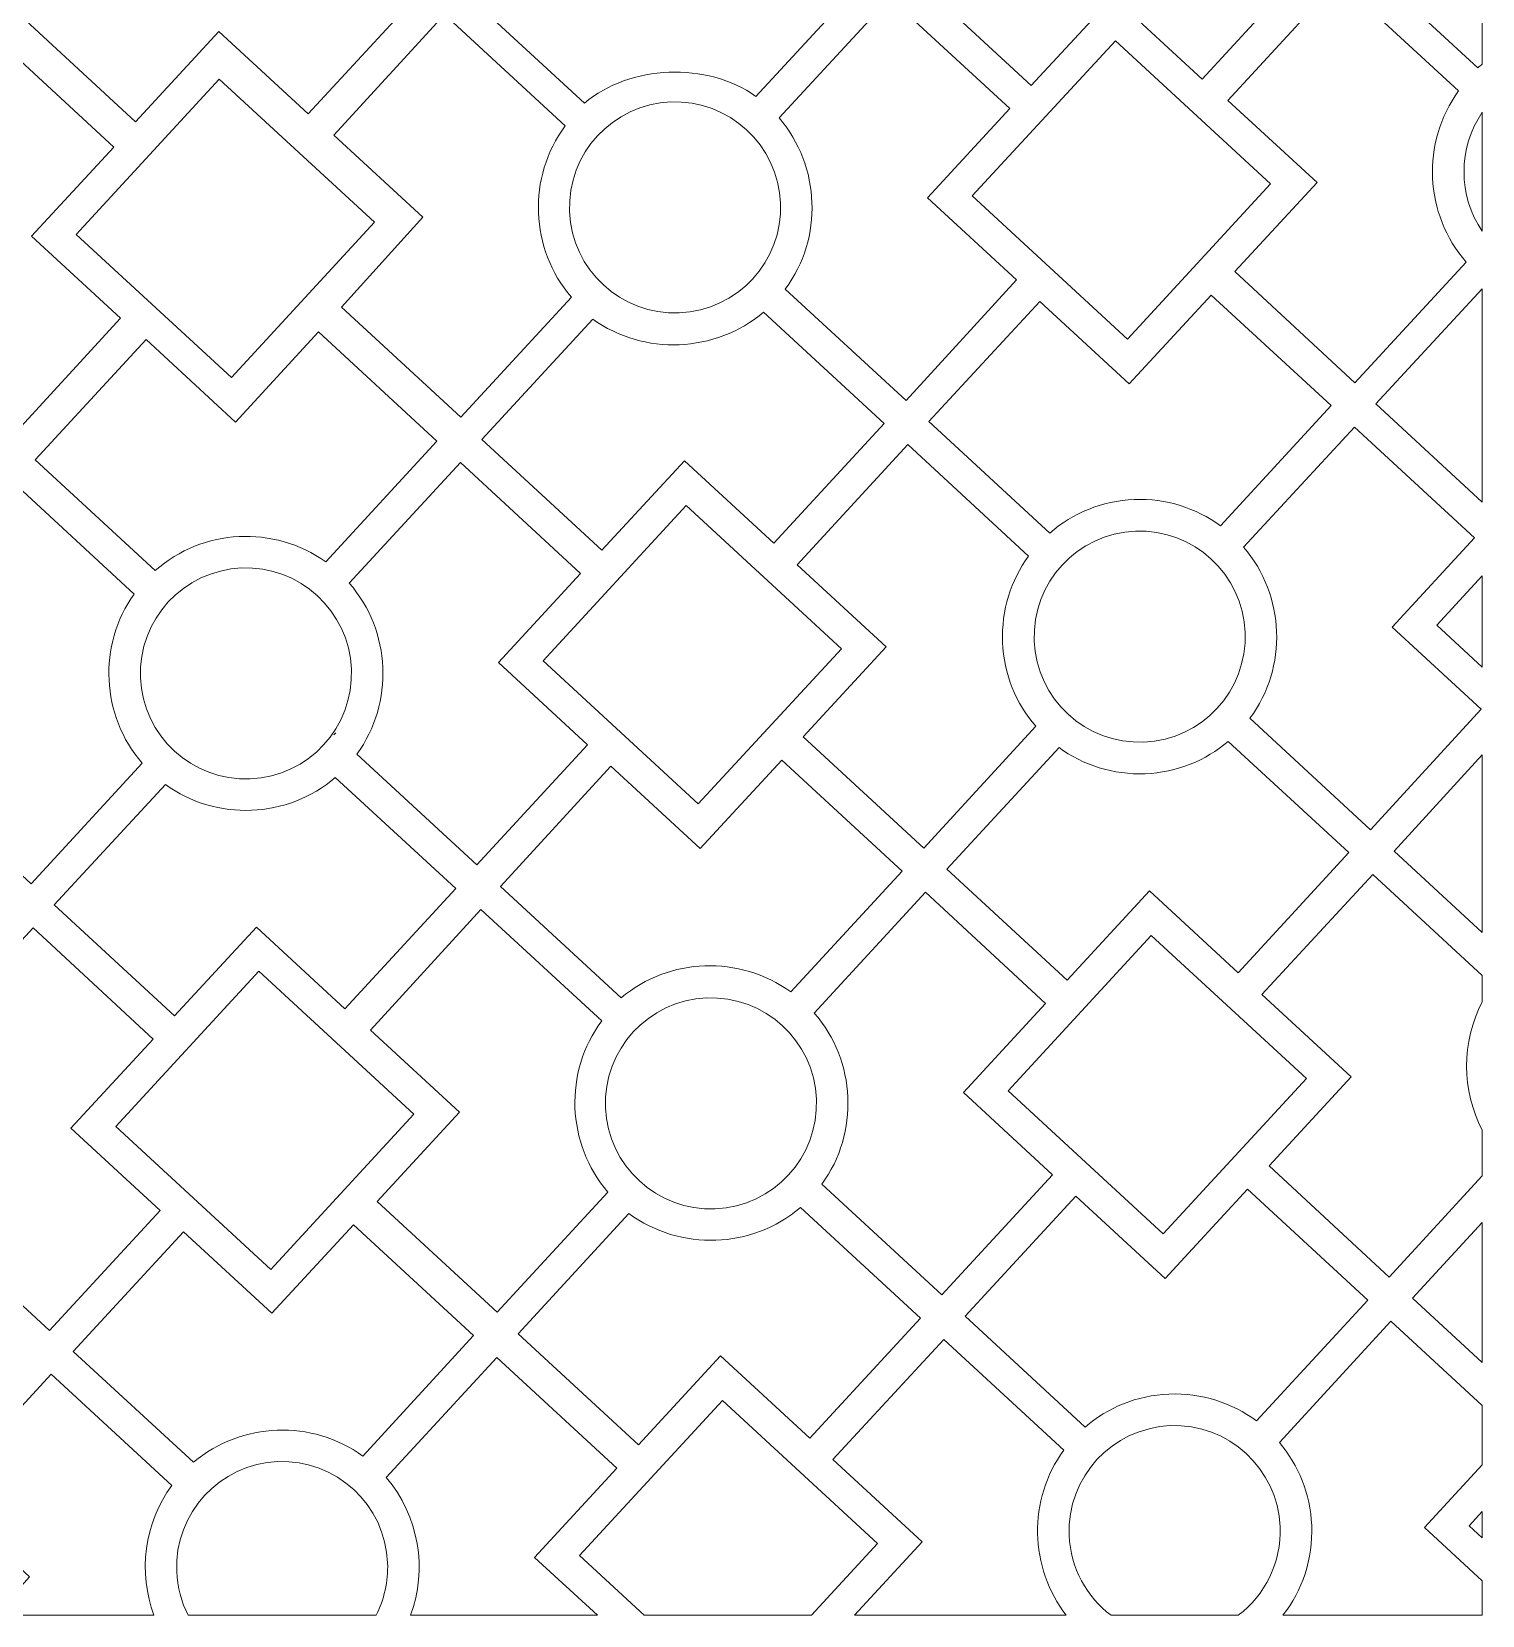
# Model space of a CAD drawing. Header units: centimetres. Extents: x -125 to 125, y -110 to 110.
# Drawn here: x 55.8 to 124.5, y -110 to -35 of the extents above; entities that cross this region are included whole.
import ezdxf

# ---------------------------------------------------------------- set-up
doc = ezdxf.new("R2010")
doc.units = ezdxf.units.CM
doc.header["$MEASUREMENT"] = 0
doc.layers.add('layer 1', color=7, linetype='Continuous')

msp = doc.modelspace()

# ---------------------------------------------------------------- linework, layer by layer
at = {"layer": 'layer 1', "color": 242, "lineweight": 9}
for points, knots in [([(97.47936, -32.2616), (97.47936, -32.2616), (102.72519, -26.5739), (102.72519, -26.5739), (102.72519, -26.5739), (103.86671, -27.40513), (105.28586, -27.87209), (106.80601, -27.81164), (106.80601, -27.81164), (108.26891, -27.75345), (109.68544, -27.19117), (110.79972, -26.248), (110.79972, -26.248), (110.79972, -26.248), (116.51513, -31.5187), (116.51513, -31.5187), (116.51513, -31.5187), (116.51513, -31.5187), (111.26959, -37.20784), (111.26959, -37.20784), (111.26959, -37.20784), (111.26959, -37.20784), (107.04117, -33.3085), (107.04117, -33.3085), (107.04117, -33.3085), (107.04117, -33.3085), (103.16852, -37.508), (103.16852, -37.508), (103.16852, -37.508), (103.16852, -37.508), (97.47936, -32.2616), (97.47936, -32.2616)], [0, 0, 0, 0, 0.11111111, 0.11111111, 0.11111111, 0.11111111, 0.22222222, 0.22222222, 0.22222222, 0.22222222, 0.33333333, 0.33333333, 0.33333333, 0.33333333, 0.44444444, 0.44444444, 0.44444444, 0.44444444, 0.55555556, 0.55555556, 0.55555556, 0.55555556, 0.66666667, 0.66666667, 0.66666667, 0.66666667, 0.77777778, 0.77777778, 0.77777778, 0.77777778, 1, 1, 1, 1]), ([(124.53773, -26.33424), (124.53773, -26.33424), (124.53773, -36.50116), (124.53773, -36.50116), (124.53773, -36.50116), (124.46477, -36.55868), (124.39309, -36.61773), (124.32274, -36.67824), (124.32274, -36.67824), (124.32274, -36.67824), (118.63472, -31.43288), (118.63472, -31.43288), (118.63472, -31.43288), (118.63472, -31.43288), (123.88858, -25.73559), (123.88858, -25.73559), (123.88858, -25.73559), (123.88858, -25.73559), (124.53773, -26.33424), (124.53773, -26.33424)], [0, 0, 0, 0, 0.16666667, 0.16666667, 0.16666667, 0.16666667, 0.33333333, 0.33333333, 0.33333333, 0.33333333, 0.5, 0.5, 0.5, 0.5, 0.66666667, 0.66666667, 0.66666667, 0.66666667, 1, 1, 1, 1]), ([(95.36062, -32.34736), (95.36062, -32.34736), (89.64531, -27.07684), (89.64531, -27.07684), (89.64531, -27.07684), (89.64531, -27.07684), (85.76387, -31.28582), (85.76387, -31.28582), (85.76387, -31.28582), (85.76387, -31.28582), (81.53545, -27.38648), (81.53545, -27.38648), (81.53545, -27.38648), (81.53545, -27.38648), (76.28945, -33.07522), (76.28945, -33.07522), (76.28945, -33.07522), (76.28945, -33.07522), (82.00487, -38.34592), (82.00487, -38.34592), (82.00487, -38.34592), (84.13632, -36.54176), (87.82593, -36.36844), (90.11523, -38.03547), (90.11523, -38.03547), (90.11523, -38.03547), (95.36062, -32.34736), (95.36062, -32.34736)], [0, 0, 0, 0, 0.125, 0.125, 0.125, 0.125, 0.25, 0.25, 0.25, 0.25, 0.375, 0.375, 0.375, 0.375, 0.5, 0.5, 0.5, 0.5, 0.625, 0.625, 0.625, 0.625, 0.75, 0.75, 0.75, 0.75, 1, 1, 1, 1]), ([(60.73188, -39.23679), (60.73188, -39.23679), (55.11994, -34.06162), (55.11994, -34.06162), (55.11994, -34.06162), (55.11994, -34.06162), (60.36533, -28.37351), (60.36533, -28.37351), (60.36533, -28.37351), (62.8249, -30.16453), (66.26057, -29.98965), (68.52625, -27.95649), (68.52625, -27.95649), (68.52625, -27.95649), (74.16987, -33.16104), (74.16987, -33.16104), (74.16987, -33.16104), (74.16987, -33.16104), (68.916, -38.85833), (68.916, -38.85833), (68.916, -38.85833), (68.916, -38.85833), (64.68174, -34.95359), (64.68174, -34.95359), (64.68174, -34.95359), (64.68174, -34.95359), (60.73188, -39.23679), (60.73188, -39.23679)], [0, 0, 0, 0, 0.125, 0.125, 0.125, 0.125, 0.25, 0.25, 0.25, 0.25, 0.375, 0.375, 0.375, 0.375, 0.5, 0.5, 0.5, 0.5, 0.625, 0.625, 0.625, 0.625, 0.75, 0.75, 0.75, 0.75, 1, 1, 1, 1]), ([(112.81488, -46.33528), (112.81488, -46.33528), (118.4988, -51.60364), (118.4988, -51.60364), (118.4988, -51.60364), (118.4988, -51.60364), (123.77408, -45.88317), (123.77408, -45.88317), (123.77408, -45.88317), (121.78583, -43.61359), (121.63489, -40.21099), (123.41364, -37.77438), (123.41364, -37.77438), (123.41364, -37.77438), (117.72662, -32.53003), (117.72662, -32.53003), (117.72662, -32.53003), (117.72662, -32.53003), (112.48063, -38.21874), (112.48063, -38.21874), (112.48063, -38.21874), (112.48063, -38.21874), (116.70626, -42.1155), (116.70626, -42.1155), (116.70626, -42.1155), (116.70626, -42.1155), (112.81488, -46.33528), (112.81488, -46.33528)], [0, 0, 0, 0, 0.125, 0.125, 0.125, 0.125, 0.25, 0.25, 0.25, 0.25, 0.375, 0.375, 0.375, 0.375, 0.5, 0.5, 0.5, 0.5, 0.625, 0.625, 0.625, 0.625, 0.75, 0.75, 0.75, 0.75, 1, 1, 1, 1]), ([(102.47465, -46.7277), (102.47465, -46.7277), (97.23526, -52.43832), (97.23526, -52.43832), (97.23526, -52.43832), (97.23526, -52.43832), (91.51478, -47.16306), (91.51478, -47.16306), (91.51478, -47.16306), (93.31304, -44.74017), (93.1884, -41.3365), (91.21849, -39.05166), (91.21849, -39.05166), (91.21849, -39.05166), (96.46292, -33.36472), (96.46292, -33.36472), (96.46292, -33.36472), (96.46292, -33.36472), (102.15163, -38.6107), (102.15163, -38.6107), (102.15163, -38.6107), (102.15163, -38.6107), (98.25487, -42.83632), (98.25487, -42.83632), (98.25487, -42.83632), (98.25487, -42.83632), (102.47465, -46.7277), (102.47465, -46.7277)], [0, 0, 0, 0, 0.125, 0.125, 0.125, 0.125, 0.25, 0.25, 0.25, 0.25, 0.375, 0.375, 0.375, 0.375, 0.5, 0.5, 0.5, 0.5, 0.625, 0.625, 0.625, 0.625, 0.75, 0.75, 0.75, 0.75, 1, 1, 1, 1]), ([(70.4862, -48.01952), (70.4862, -48.01952), (76.13878, -53.23219), (76.13878, -53.23219), (76.13878, -53.23219), (76.13878, -53.23219), (81.38321, -47.54525), (81.38321, -47.54525), (81.38321, -47.54525), (79.41331, -45.26041), (79.28867, -41.85674), (81.08692, -39.43385), (81.08692, -39.43385), (81.08692, -39.43385), (75.36645, -34.15859), (75.36645, -34.15859), (75.36645, -34.15859), (75.36645, -34.15859), (70.12705, -39.86921), (70.12705, -39.86921), (70.12705, -39.86921), (70.12705, -39.86921), (74.34683, -43.76059), (74.34683, -43.76059), (74.34683, -43.76059), (74.34683, -43.76059), (70.4862, -48.01952), (70.4862, -48.01952)], [0, 0, 0, 0, 0.125, 0.125, 0.125, 0.125, 0.25, 0.25, 0.25, 0.25, 0.375, 0.375, 0.375, 0.375, 0.5, 0.5, 0.5, 0.5, 0.625, 0.625, 0.625, 0.625, 0.75, 0.75, 0.75, 0.75, 1, 1, 1, 1]), ([(60.02136, -48.54705), (60.02136, -48.54705), (54.78197, -54.25767), (54.78197, -54.25767), (54.78197, -54.25767), (54.78197, -54.25767), (49.06149, -48.98241), (49.06149, -48.98241), (49.06149, -48.98241), (50.85975, -46.55952), (50.73511, -43.15585), (48.7652, -40.87101), (48.7652, -40.87101), (48.7652, -40.87101), (54.00963, -35.18407), (54.00963, -35.18407), (54.00963, -35.18407), (54.00963, -35.18407), (59.69835, -40.43005), (59.69835, -40.43005), (59.69835, -40.43005), (59.69835, -40.43005), (55.80158, -44.65567), (55.80158, -44.65567), (55.80158, -44.65567), (55.80158, -44.65567), (60.02136, -48.54705), (60.02136, -48.54705)], [0, 0, 0, 0, 0.125, 0.125, 0.125, 0.125, 0.25, 0.25, 0.25, 0.25, 0.375, 0.375, 0.375, 0.375, 0.5, 0.5, 0.5, 0.5, 0.625, 0.625, 0.625, 0.625, 0.75, 0.75, 0.75, 0.75, 1, 1, 1, 1]), ([(107.15368, -35.39917), (107.15368, -35.39917), (100.37446, -42.75051), (100.37446, -42.75051), (100.37446, -42.75051), (100.37446, -42.75051), (107.7258, -49.52973), (107.7258, -49.52973), (107.7258, -49.52973), (107.7258, -49.52973), (114.50502, -42.17838), (114.50502, -42.17838), (114.50502, -42.17838), (114.50502, -42.17838), (107.15368, -35.39917), (107.15368, -35.39917)], [0, 0, 0, 0, 0.2, 0.2, 0.2, 0.2, 0.4, 0.4, 0.4, 0.4, 0.6, 0.6, 0.6, 0.6, 1, 1, 1, 1]), ([(64.70039, -37.21852), (64.70039, -37.21852), (57.92117, -44.56986), (57.92117, -44.56986), (57.92117, -44.56986), (57.92117, -44.56986), (65.27251, -51.34908), (65.27251, -51.34908), (65.27251, -51.34908), (65.27251, -51.34908), (72.05173, -43.99773), (72.05173, -43.99773), (72.05173, -43.99773), (72.05173, -43.99773), (64.70039, -37.21852), (64.70039, -37.21852)], [0, 0, 0, 0, 0.2, 0.2, 0.2, 0.2, 0.4, 0.4, 0.4, 0.4, 0.6, 0.6, 0.6, 0.6, 1, 1, 1, 1]), ([(81.29663, -43.49127), (81.40633, -46.25005), (83.73257, -48.39837), (86.49135, -48.28866), (86.49135, -48.28866), (89.25013, -48.17896), (91.39843, -45.85272), (91.28873, -43.09394), (91.28873, -43.09394), (91.17903, -40.33517), (88.85279, -38.18685), (86.09401, -38.29656), (86.09401, -38.29656), (83.33523, -38.40626), (81.18693, -40.73251), (81.29663, -43.49127)], [0, 0, 0, 0, 0.2, 0.2, 0.2, 0.2, 0.4, 0.4, 0.4, 0.4, 0.6, 0.6, 0.6, 0.6, 1, 1, 1, 1]), ([(124.53773, -38.78249), (123.38135, -40.47201), (123.38272, -42.73823), (124.53772, -44.42463), (124.53772, -44.42463), (124.53772, -44.42463), (124.53773, -38.78249), (124.53773, -38.78249)], [0, 0, 0, 0, 0.33333333, 0.33333333, 0.33333333, 0.33333333, 1, 1, 1, 1]), ([(124.53774, -47.15475), (124.53774, -47.15475), (124.53773, -57.25171), (124.53773, -57.25171), (124.53773, -57.25171), (124.53773, -57.25171), (119.49158, -52.59828), (119.49158, -52.59828), (119.49158, -52.59828), (119.49158, -52.59828), (124.53774, -47.15475), (124.53774, -47.15475)], [0, 0, 0, 0, 0.25, 0.25, 0.25, 0.25, 0.5, 0.5, 0.5, 0.5, 1, 1, 1, 1]), ([(117.37285, -52.68404), (117.37285, -52.68404), (111.68968, -47.44398), (111.68968, -47.44398), (111.68968, -47.44398), (111.68968, -47.44398), (107.81162, -51.64931), (107.81162, -51.64931), (107.81162, -51.64931), (107.81162, -51.64931), (103.57735, -47.74457), (103.57735, -47.74457), (103.57735, -47.74457), (103.57735, -47.74457), (98.32349, -53.44186), (98.32349, -53.44186), (98.32349, -53.44186), (98.32349, -53.44186), (104.04596, -58.71907), (104.04596, -58.71907), (104.04596, -58.71907), (105.12224, -57.78428), (106.51176, -57.19547), (108.04664, -57.13442), (108.04664, -57.13442), (109.56679, -57.07396), (110.98594, -57.54092), (112.12745, -58.37215), (112.12745, -58.37215), (112.12745, -58.37215), (117.37285, -52.68404), (117.37285, -52.68404)], [0, 0, 0, 0, 0.11111111, 0.11111111, 0.11111111, 0.11111111, 0.22222222, 0.22222222, 0.22222222, 0.22222222, 0.33333333, 0.33333333, 0.33333333, 0.33333333, 0.44444444, 0.44444444, 0.44444444, 0.44444444, 0.55555556, 0.55555556, 0.55555556, 0.55555556, 0.66666667, 0.66666667, 0.66666667, 0.66666667, 0.77777778, 0.77777778, 0.77777778, 0.77777778, 1, 1, 1, 1]), ([(82.39456, -48.57956), (84.81195, -50.32829), (88.21204, -50.18385), (90.48849, -48.25698), (90.48849, -48.25698), (90.48849, -48.25698), (96.2039, -53.52768), (96.2039, -53.52768), (96.2039, -53.52768), (96.2039, -53.52768), (90.96829, -59.20517), (90.96829, -59.20517), (90.96829, -59.20517), (90.96829, -59.20517), (86.7367, -55.30291), (86.7367, -55.30291), (86.7367, -55.30291), (86.7367, -55.30291), (82.83197, -59.53718), (82.83197, -59.53718), (82.83197, -59.53718), (82.83197, -59.53718), (77.13471, -54.28329), (77.13471, -54.28329), (77.13471, -54.28329), (77.13471, -54.28329), (82.39456, -48.57956), (82.39456, -48.57956)], [0, 0, 0, 0, 0.125, 0.125, 0.125, 0.125, 0.25, 0.25, 0.25, 0.25, 0.375, 0.375, 0.375, 0.375, 0.5, 0.5, 0.5, 0.5, 0.625, 0.625, 0.625, 0.625, 0.75, 0.75, 0.75, 0.75, 1, 1, 1, 1]), ([(61.6636, -60.49783), (61.6636, -60.49783), (55.97854, -55.25522), (55.97854, -55.25522), (55.97854, -55.25522), (55.97854, -55.25522), (61.23241, -49.55793), (61.23241, -49.55793), (61.23241, -49.55793), (61.23241, -49.55793), (65.46667, -53.46267), (65.46667, -53.46267), (65.46667, -53.46267), (65.46667, -53.46267), (69.40321, -49.19391), (69.40321, -49.19391), (69.40321, -49.19391), (69.40321, -49.19391), (75.01513, -54.3691), (75.01513, -54.3691), (75.01513, -54.3691), (75.01513, -54.3691), (69.74453, -60.08461), (69.74453, -60.08461), (69.74453, -60.08461), (67.30188, -58.33528), (63.91633, -58.50777), (61.6636, -60.49783)], [0, 0, 0, 0, 0.125, 0.125, 0.125, 0.125, 0.25, 0.25, 0.25, 0.25, 0.375, 0.375, 0.375, 0.375, 0.5, 0.5, 0.5, 0.5, 0.625, 0.625, 0.625, 0.625, 0.75, 0.75, 0.75, 0.75, 1, 1, 1, 1]), ([(124.48688, -67.06438), (124.48688, -67.06438), (119.24748, -72.775), (119.24748, -72.775), (119.24748, -72.775), (119.24748, -72.775), (113.52701, -67.49974), (113.52701, -67.49974), (113.52701, -67.49974), (115.32526, -65.07685), (115.20062, -61.67318), (113.23072, -59.38834), (113.23072, -59.38834), (113.23072, -59.38834), (118.47515, -53.7014), (118.47515, -53.7014), (118.47515, -53.7014), (118.47515, -53.7014), (124.16386, -58.94738), (124.16386, -58.94738), (124.16386, -58.94738), (124.16386, -58.94738), (120.2671, -63.173), (120.2671, -63.173), (120.2671, -63.173), (120.2671, -63.173), (124.48688, -67.06438), (124.48688, -67.06438)], [0, 0, 0, 0, 0.125, 0.125, 0.125, 0.125, 0.25, 0.25, 0.25, 0.25, 0.375, 0.375, 0.375, 0.375, 0.5, 0.5, 0.5, 0.5, 0.625, 0.625, 0.625, 0.625, 0.75, 0.75, 0.75, 0.75, 1, 1, 1, 1]), ([(92.36173, -68.37942), (92.36173, -68.37942), (98.07738, -73.65025), (98.07738, -73.65025), (98.07738, -73.65025), (98.07738, -73.65025), (103.38191, -67.87352), (103.38191, -67.87352), (103.38191, -67.87352), (102.45452, -66.79929), (101.87081, -65.41542), (101.81003, -63.88755), (101.81003, -63.88755), (101.74986, -62.37483), (102.21189, -60.96206), (103.03553, -59.82344), (103.03553, -59.82344), (103.03553, -59.82344), (97.31995, -54.5301), (97.31995, -54.5301), (97.31995, -54.5301), (97.31995, -54.5301), (92.07099, -60.22206), (92.07099, -60.22206), (92.07099, -60.22206), (92.07099, -60.22206), (96.29345, -64.11589), (96.29345, -64.11589), (96.29345, -64.11589), (96.29345, -64.11589), (92.36173, -68.37942), (92.36173, -68.37942)], [0, 0, 0, 0, 0.11111111, 0.11111111, 0.11111111, 0.11111111, 0.22222222, 0.22222222, 0.22222222, 0.22222222, 0.33333333, 0.33333333, 0.33333333, 0.33333333, 0.44444444, 0.44444444, 0.44444444, 0.44444444, 0.55555556, 0.55555556, 0.55555556, 0.55555556, 0.66666667, 0.66666667, 0.66666667, 0.66666667, 0.77777778, 0.77777778, 0.77777778, 0.77777778, 1, 1, 1, 1]), ([(81.81509, -60.63987), (81.81509, -60.63987), (76.13117, -55.37151), (76.13117, -55.37151), (76.13117, -55.37151), (76.13117, -55.37151), (70.8559, -61.09198), (70.8559, -61.09198), (70.8559, -61.09198), (72.84414, -63.36156), (72.99508, -66.76416), (71.21634, -69.20078), (71.21634, -69.20078), (71.21634, -69.20078), (76.90335, -74.44512), (76.90335, -74.44512), (76.90335, -74.44512), (76.90335, -74.44512), (82.14934, -68.75642), (82.14934, -68.75642), (82.14934, -68.75642), (82.14934, -68.75642), (77.92372, -64.85965), (77.92372, -64.85965), (77.92372, -64.85965), (77.92372, -64.85965), (81.81509, -60.63987), (81.81509, -60.63987)], [0, 0, 0, 0, 0.125, 0.125, 0.125, 0.125, 0.25, 0.25, 0.25, 0.25, 0.375, 0.375, 0.375, 0.375, 0.5, 0.5, 0.5, 0.5, 0.625, 0.625, 0.625, 0.625, 0.75, 0.75, 0.75, 0.75, 1, 1, 1, 1]), ([(50.12941, -70.11305), (50.12941, -70.11305), (55.796, -75.33864), (55.796, -75.33864), (55.796, -75.33864), (55.796, -75.33864), (61.04561, -69.6217), (61.04561, -69.6217), (61.04561, -69.6217), (59.10109, -67.37449), (58.94153, -64.03236), (60.66242, -61.61067), (60.66242, -61.61067), (60.66242, -61.61067), (54.97501, -56.34346), (54.97501, -56.34346), (54.97501, -56.34346), (54.97501, -56.34346), (49.70803, -62.05491), (49.70803, -62.05491), (49.70803, -62.05491), (49.70803, -62.05491), (53.95164, -65.96826), (53.95164, -65.96826), (53.95164, -65.96826), (53.95164, -65.96826), (50.12941, -70.11305), (50.12941, -70.11305)], [0, 0, 0, 0, 0.125, 0.125, 0.125, 0.125, 0.25, 0.25, 0.25, 0.25, 0.375, 0.375, 0.375, 0.375, 0.5, 0.5, 0.5, 0.5, 0.625, 0.625, 0.625, 0.625, 0.75, 0.75, 0.75, 0.75, 1, 1, 1, 1]), ([(87.39464, -71.55305), (87.39464, -71.55305), (80.0433, -64.77384), (80.0433, -64.77384), (80.0433, -64.77384), (80.0433, -64.77384), (86.82252, -57.42249), (86.82252, -57.42249), (86.82252, -57.42249), (86.82252, -57.42249), (94.17386, -64.20171), (94.17386, -64.20171), (94.17386, -64.20171), (94.17386, -64.20171), (87.39464, -71.55305), (87.39464, -71.55305)], [0, 0, 0, 0, 0.2, 0.2, 0.2, 0.2, 0.4, 0.4, 0.4, 0.4, 0.6, 0.6, 0.6, 0.6, 1, 1, 1, 1]), ([(103.30885, -63.82795), (103.41856, -66.58673), (105.74479, -68.73505), (108.50357, -68.62534), (108.50357, -68.62534), (111.26235, -68.51564), (113.41065, -66.1894), (113.30096, -63.43062), (113.30096, -63.43062), (113.19125, -60.67185), (110.86502, -58.52353), (108.10623, -58.63324), (108.10623, -58.63324), (105.34745, -58.74294), (103.19915, -61.06919), (103.30885, -63.82795)], [0, 0, 0, 0, 0.2, 0.2, 0.2, 0.2, 0.4, 0.4, 0.4, 0.4, 0.6, 0.6, 0.6, 0.6, 1, 1, 1, 1]), ([(60.96803, -65.57783), (60.85435, -62.81921), (62.99929, -60.48986), (65.75791, -60.37617), (65.75791, -60.37617), (68.51653, -60.26249), (70.84586, -62.40743), (70.95955, -65.16605), (70.95955, -65.16605), (71.07323, -67.92466), (68.92829, -70.25401), (66.16967, -70.3677), (66.16967, -70.3677), (63.41105, -70.48138), (61.08172, -68.33643), (60.96803, -65.57783)], [0, 0, 0, 0, 0.2, 0.2, 0.2, 0.2, 0.4, 0.4, 0.4, 0.4, 0.6, 0.6, 0.6, 0.6, 1, 1, 1, 1]), ([(124.53773, -65.07082), (124.53773, -65.07082), (122.38668, -63.08719), (122.38668, -63.08719), (122.38668, -63.08719), (122.38668, -63.08719), (124.53774, -60.7546), (124.53774, -60.7546), (124.53774, -60.7546), (124.53774, -60.7546), (124.53773, -65.07082), (124.53773, -65.07082)], [0, 0, 0, 0, 0.25, 0.25, 0.25, 0.25, 0.5, 0.5, 0.5, 0.5, 1, 1, 1, 1]), ([(104.4834, -68.88719), (105.62472, -69.71794), (107.04347, -70.18461), (108.56317, -70.12416), (108.56317, -70.12416), (110.06819, -70.0643), (111.43347, -69.49702), (112.50071, -68.59366), (112.50071, -68.59366), (112.50071, -68.59366), (118.21613, -73.86436), (118.21613, -73.86436), (118.21613, -73.86436), (118.21613, -73.86436), (112.97224, -79.55083), (112.97224, -79.55083), (112.97224, -79.55083), (112.97224, -79.55083), (108.7676, -75.67342), (108.7676, -75.67342), (108.7676, -75.67342), (108.7676, -75.67342), (104.86287, -79.90769), (104.86287, -79.90769), (104.86287, -79.90769), (104.86287, -79.90769), (99.16561, -74.6538), (99.16561, -74.6538), (99.16561, -74.6538), (99.16561, -74.6538), (104.4834, -68.88719), (104.4834, -68.88719)], [0, 0, 0, 0, 0.11111111, 0.11111111, 0.11111111, 0.11111111, 0.22222222, 0.22222222, 0.22222222, 0.22222222, 0.33333333, 0.33333333, 0.33333333, 0.33333333, 0.44444444, 0.44444444, 0.44444444, 0.44444444, 0.55555556, 0.55555556, 0.55555556, 0.55555556, 0.66666667, 0.66666667, 0.66666667, 0.66666667, 0.77777778, 0.77777778, 0.77777778, 0.77777778, 1, 1, 1, 1]), ([(78.02053, -75.47536), (78.02053, -75.47536), (83.73594, -80.74605), (83.73594, -80.74605), (83.73594, -80.74605), (86.01958, -78.8131), (89.35189, -78.71947), (91.77542, -80.45512), (91.77542, -80.45512), (91.77542, -80.45512), (97.04603, -74.73962), (97.04603, -74.73962), (97.04603, -74.73962), (97.04603, -74.73962), (91.34487, -69.48214), (91.34487, -69.48214), (91.34487, -69.48214), (91.34487, -69.48214), (87.48046, -73.67264), (87.48046, -73.67264), (87.48046, -73.67264), (87.48046, -73.67264), (83.25204, -69.7733), (83.25204, -69.7733), (83.25204, -69.7733), (83.25204, -69.7733), (78.02053, -75.47536), (78.02053, -75.47536)], [0, 0, 0, 0, 0.125, 0.125, 0.125, 0.125, 0.25, 0.25, 0.25, 0.25, 0.375, 0.375, 0.375, 0.375, 0.5, 0.5, 0.5, 0.5, 0.625, 0.625, 0.625, 0.625, 0.75, 0.75, 0.75, 0.75, 1, 1, 1, 1]), ([(124.53773, -69.23129), (124.53773, -69.23129), (124.53774, -77.65047), (124.53774, -77.65047), (124.53774, -77.65047), (124.53774, -77.65047), (120.35906, -73.80007), (120.35906, -73.80007), (120.35906, -73.80007), (120.35906, -73.80007), (124.53773, -69.23129), (124.53773, -69.23129)], [0, 0, 0, 0, 0.25, 0.25, 0.25, 0.25, 0.5, 0.5, 0.5, 0.5, 1, 1, 1, 1]), ([(66.45651, -77.39402), (66.45651, -77.39402), (62.58149, -81.59608), (62.58149, -81.59608), (62.58149, -81.59608), (62.58149, -81.59608), (56.88423, -76.34219), (56.88423, -76.34219), (56.88423, -76.34219), (56.88423, -76.34219), (62.1481, -70.63405), (62.1481, -70.63405), (62.1481, -70.63405), (64.56671, -72.39044), (67.9327, -72.25193), (70.19884, -70.30283), (70.19884, -70.30283), (70.19884, -70.30283), (75.90094, -75.56118), (75.90094, -75.56118), (75.90094, -75.56118), (75.90094, -75.56118), (70.64708, -81.25847), (70.64708, -81.25847), (70.64708, -81.25847), (70.64708, -81.25847), (66.45651, -77.39402), (66.45651, -77.39402)], [0, 0, 0, 0, 0.125, 0.125, 0.125, 0.125, 0.25, 0.25, 0.25, 0.25, 0.375, 0.375, 0.375, 0.375, 0.5, 0.5, 0.5, 0.5, 0.625, 0.625, 0.625, 0.625, 0.75, 0.75, 0.75, 0.75, 1, 1, 1, 1]), ([(124.53773, -79.68973), (124.53773, -79.68973), (119.34471, -74.90094), (119.34471, -74.90094), (119.34471, -74.90094), (119.34471, -74.90094), (114.09872, -80.58965), (114.09872, -80.58965), (114.09872, -80.58965), (114.09872, -80.58965), (118.32434, -84.48641), (118.32434, -84.48641), (118.32434, -84.48641), (118.32434, -84.48641), (114.43297, -88.70619), (114.43297, -88.70619), (114.43297, -88.70619), (114.43297, -88.70619), (120.11689, -93.97455), (120.11689, -93.97455), (120.11689, -93.97455), (120.11689, -93.97455), (124.53773, -89.18062), (124.53773, -89.18062), (124.53773, -89.18062), (124.53773, -89.18062), (124.53772, -87.00828), (124.53772, -87.00828), (124.53772, -87.00828), (123.55045, -85.12598), (123.53869, -82.83509), (124.53772, -80.93742), (124.53772, -80.93742), (124.53772, -80.93742), (124.53773, -79.68973), (124.53773, -79.68973)], [0, 0, 0, 0, 0.1, 0.1, 0.1, 0.1, 0.2, 0.2, 0.2, 0.2, 0.3, 0.3, 0.3, 0.3, 0.4, 0.4, 0.4, 0.4, 0.5, 0.5, 0.5, 0.5, 0.6, 0.6, 0.6, 0.6, 0.7, 0.7, 0.7, 0.7, 0.8, 0.8, 0.8, 0.8, 1, 1, 1, 1]), ([(103.84599, -81.01039), (103.84599, -81.01039), (98.16207, -75.74203), (98.16207, -75.74203), (98.16207, -75.74203), (98.16207, -75.74203), (92.8868, -81.46249), (92.8868, -81.46249), (92.8868, -81.46249), (94.87504, -83.73208), (95.02598, -87.13467), (93.24724, -89.57129), (93.24724, -89.57129), (93.24724, -89.57129), (98.93425, -94.81563), (98.93425, -94.81563), (98.93425, -94.81563), (98.93425, -94.81563), (104.18024, -89.12693), (104.18024, -89.12693), (104.18024, -89.12693), (104.18024, -89.12693), (99.95462, -85.23017), (99.95462, -85.23017), (99.95462, -85.23017), (99.95462, -85.23017), (103.84599, -81.01039), (103.84599, -81.01039)], [0, 0, 0, 0, 0.125, 0.125, 0.125, 0.125, 0.25, 0.25, 0.25, 0.25, 0.375, 0.375, 0.375, 0.375, 0.5, 0.5, 0.5, 0.5, 0.625, 0.625, 0.625, 0.625, 0.75, 0.75, 0.75, 0.75, 1, 1, 1, 1]), ([(71.85812, -82.26935), (71.85812, -82.26935), (77.09752, -76.55873), (77.09752, -76.55873), (77.09752, -76.55873), (77.09752, -76.55873), (82.81799, -81.83399), (82.81799, -81.83399), (82.81799, -81.83399), (81.01974, -84.25688), (81.14438, -87.66055), (83.11428, -89.94539), (83.11428, -89.94539), (83.11428, -89.94539), (77.86986, -95.63233), (77.86986, -95.63233), (77.86986, -95.63233), (77.86986, -95.63233), (72.18114, -90.38635), (72.18114, -90.38635), (72.18114, -90.38635), (72.18114, -90.38635), (76.0779, -86.16072), (76.0779, -86.16072), (76.0779, -86.16072), (76.0779, -86.16072), (71.85812, -82.26935), (71.85812, -82.26935)], [0, 0, 0, 0, 0.125, 0.125, 0.125, 0.125, 0.25, 0.25, 0.25, 0.25, 0.375, 0.375, 0.375, 0.375, 0.5, 0.5, 0.5, 0.5, 0.625, 0.625, 0.625, 0.625, 0.75, 0.75, 0.75, 0.75, 1, 1, 1, 1]), ([(61.56461, -82.69877), (61.56461, -82.69877), (55.8807, -77.43041), (55.8807, -77.43041), (55.8807, -77.43041), (55.8807, -77.43041), (50.60542, -83.15088), (50.60542, -83.15088), (50.60542, -83.15088), (52.59366, -85.42046), (52.7446, -88.82306), (50.96586, -91.25968), (50.96586, -91.25968), (50.96586, -91.25968), (56.65287, -96.50402), (56.65287, -96.50402), (56.65287, -96.50402), (56.65287, -96.50402), (61.89886, -90.81532), (61.89886, -90.81532), (61.89886, -90.81532), (61.89886, -90.81532), (57.67324, -86.91855), (57.67324, -86.91855), (57.67324, -86.91855), (57.67324, -86.91855), (61.56461, -82.69877), (61.56461, -82.69877)], [0, 0, 0, 0, 0.125, 0.125, 0.125, 0.125, 0.25, 0.25, 0.25, 0.25, 0.375, 0.375, 0.375, 0.375, 0.5, 0.5, 0.5, 0.5, 0.625, 0.625, 0.625, 0.625, 0.75, 0.75, 0.75, 0.75, 1, 1, 1, 1]), ([(108.85342, -77.79302), (108.85342, -77.79302), (116.20476, -84.57223), (116.20476, -84.57223), (116.20476, -84.57223), (116.20476, -84.57223), (109.42554, -91.92357), (109.42554, -91.92357), (109.42554, -91.92357), (109.42554, -91.92357), (102.0742, -85.14435), (102.0742, -85.14435), (102.0742, -85.14435), (102.0742, -85.14435), (108.85342, -77.79302), (108.85342, -77.79302)], [0, 0, 0, 0, 0.2, 0.2, 0.2, 0.2, 0.4, 0.4, 0.4, 0.4, 0.6, 0.6, 0.6, 0.6, 1, 1, 1, 1]), ([(67.14416, -93.61195), (67.14416, -93.61195), (59.79282, -86.83274), (59.79282, -86.83274), (59.79282, -86.83274), (59.79282, -86.83274), (66.57204, -79.48139), (66.57204, -79.48139), (66.57204, -79.48139), (66.57204, -79.48139), (73.92338, -86.26061), (73.92338, -86.26061), (73.92338, -86.26061), (73.92338, -86.26061), (67.14416, -93.61195), (67.14416, -93.61195)], [0, 0, 0, 0, 0.2, 0.2, 0.2, 0.2, 0.4, 0.4, 0.4, 0.4, 0.6, 0.6, 0.6, 0.6, 1, 1, 1, 1]), ([(82.99893, -85.94834), (82.88524, -83.18972), (85.03019, -80.86037), (87.78881, -80.74669), (87.78881, -80.74669), (90.54742, -80.633), (92.87676, -82.77794), (92.99045, -85.53656), (92.99045, -85.53656), (93.10413, -88.29517), (90.95919, -90.62451), (88.20057, -90.73821), (88.20057, -90.73821), (85.44195, -90.85189), (83.11262, -88.70694), (82.99893, -85.94834)], [0, 0, 0, 0, 0.2, 0.2, 0.2, 0.2, 0.4, 0.4, 0.4, 0.4, 0.6, 0.6, 0.6, 0.6, 1, 1, 1, 1]), ([(113.41611, -89.80889), (113.41611, -89.80889), (119.11335, -95.06278), (119.11335, -95.06278), (119.11335, -95.06278), (119.11335, -95.06278), (113.83265, -100.78925), (113.83265, -100.78925), (113.83265, -100.78925), (112.68015, -99.93301), (111.23791, -99.45112), (109.692, -99.51481), (109.692, -99.51481), (108.17194, -99.57745), (106.79519, -100.15761), (105.72461, -101.0784), (105.72461, -101.0784), (105.72461, -101.0784), (100.03654, -95.83297), (100.03654, -95.83297), (100.03654, -95.83297), (100.03654, -95.83297), (105.28294, -90.14381), (105.28294, -90.14381), (105.28294, -90.14381), (105.28294, -90.14381), (109.51136, -94.04315), (109.51136, -94.04315), (109.51136, -94.04315), (109.51136, -94.04315), (113.41611, -89.80889), (113.41611, -89.80889)], [0, 0, 0, 0, 0.11111111, 0.11111111, 0.11111111, 0.11111111, 0.22222222, 0.22222222, 0.22222222, 0.22222222, 0.33333333, 0.33333333, 0.33333333, 0.33333333, 0.44444444, 0.44444444, 0.44444444, 0.44444444, 0.55555556, 0.55555556, 0.55555556, 0.55555556, 0.66666667, 0.66666667, 0.66666667, 0.66666667, 0.77777778, 0.77777778, 0.77777778, 0.77777778, 1, 1, 1, 1]), ([(97.91781, -95.91878), (97.91781, -95.91878), (92.68019, -101.59841), (92.68019, -101.59841), (92.68019, -101.59841), (92.68019, -101.59841), (88.45383, -97.701), (88.45383, -97.701), (88.45383, -97.701), (88.45383, -97.701), (84.55449, -101.92942), (84.55449, -101.92942), (84.55449, -101.92942), (84.55449, -101.92942), (78.86381, -96.65567), (78.86381, -96.65567), (78.86381, -96.65567), (78.86381, -96.65567), (84.1092, -90.96756), (84.1092, -90.96756), (84.1092, -90.96756), (86.54965, -92.74468), (89.9328, -92.64893), (92.22974, -90.67334), (92.22974, -90.67334), (92.22974, -90.67334), (97.91781, -95.91878), (97.91781, -95.91878)], [0, 0, 0, 0, 0.125, 0.125, 0.125, 0.125, 0.25, 0.25, 0.25, 0.25, 0.375, 0.375, 0.375, 0.375, 0.5, 0.5, 0.5, 0.5, 0.625, 0.625, 0.625, 0.625, 0.75, 0.75, 0.75, 0.75, 1, 1, 1, 1]), ([(57.78227, -97.49198), (57.78227, -97.49198), (63.48321, -102.74933), (63.48321, -102.74933), (63.48321, -102.74933), (65.7523, -100.82869), (69.098, -100.70631), (71.50156, -102.45652), (71.50156, -102.45652), (71.50156, -102.45652), (76.74508, -96.74144), (76.74508, -96.74144), (76.74508, -96.74144), (76.74508, -96.74144), (71.05591, -91.49504), (71.05591, -91.49504), (71.05591, -91.49504), (71.05591, -91.49504), (67.18628, -95.69124), (67.18628, -95.69124), (67.18628, -95.69124), (67.18628, -95.69124), (63.00156, -91.8322), (63.00156, -91.8322), (63.00156, -91.8322), (63.00156, -91.8322), (57.78227, -97.49198), (57.78227, -97.49198)], [0, 0, 0, 0, 0.125, 0.125, 0.125, 0.125, 0.25, 0.25, 0.25, 0.25, 0.375, 0.375, 0.375, 0.375, 0.5, 0.5, 0.5, 0.5, 0.625, 0.625, 0.625, 0.625, 0.75, 0.75, 0.75, 0.75, 1, 1, 1, 1]), ([(124.53773, -91.3932), (124.53773, -91.3932), (124.53773, -98.02455), (124.53773, -98.02455), (124.53773, -98.02455), (124.53773, -98.02455), (121.23293, -94.97696), (121.23293, -94.97696), (121.23293, -94.97696), (121.23293, -94.97696), (124.53773, -91.3932), (124.53773, -91.3932)], [0, 0, 0, 0, 0.25, 0.25, 0.25, 0.25, 0.5, 0.5, 0.5, 0.5, 1, 1, 1, 1]), ([(124.53773, -100.06498), (124.53773, -100.06498), (120.20158, -96.06632), (120.20158, -96.06632), (120.20158, -96.06632), (120.20158, -96.06632), (114.92417, -101.81362), (114.92417, -101.81362), (114.92417, -101.81362), (115.82547, -102.87847), (116.39228, -104.24015), (116.45415, -105.74165), (116.45415, -105.74165), (116.52004, -107.34072), (116.00215, -108.82888), (115.09004, -110.00016), (115.09004, -110.00016), (115.09004, -110.00016), (124.53773, -110.00016), (124.53773, -110.00016), (124.53773, -110.00016), (124.53773, -110.00016), (124.53773, -108.3665), (124.53773, -108.3665), (124.53773, -108.3665), (124.53773, -108.3665), (121.79695, -105.83905), (121.79695, -105.83905), (121.79695, -105.83905), (121.79695, -105.83905), (124.53773, -102.86697), (124.53773, -102.86697), (124.53773, -102.86697), (124.53773, -102.86697), (124.53773, -100.06498), (124.53773, -100.06498)], [0, 0, 0, 0, 0.1, 0.1, 0.1, 0.1, 0.2, 0.2, 0.2, 0.2, 0.3, 0.3, 0.3, 0.3, 0.4, 0.4, 0.4, 0.4, 0.5, 0.5, 0.5, 0.5, 0.6, 0.6, 0.6, 0.6, 0.7, 0.7, 0.7, 0.7, 0.8, 0.8, 0.8, 0.8, 1, 1, 1, 1]), ([(104.82886, -110.00016), (103.07008, -107.73813), (103.0024, -104.51566), (104.70711, -102.18046), (104.70711, -102.18046), (104.70711, -102.18046), (99.0201, -96.93612), (99.0201, -96.93612), (99.0201, -96.93612), (99.0201, -96.93612), (93.77411, -102.62482), (93.77411, -102.62482), (93.77411, -102.62482), (93.77411, -102.62482), (97.99973, -106.52158), (97.99973, -106.52158), (97.99973, -106.52158), (97.99973, -106.52158), (94.79187, -110.00016), (94.79187, -110.00016), (94.79187, -110.00016), (94.79187, -110.00016), (104.82886, -110.00016), (104.82886, -110.00016)], [0, 0, 0, 0, 0.14285714, 0.14285714, 0.14285714, 0.14285714, 0.28571429, 0.28571429, 0.28571429, 0.28571429, 0.42857143, 0.42857143, 0.42857143, 0.42857143, 0.57142857, 0.57142857, 0.57142857, 0.57142857, 0.71428571, 0.71428571, 0.71428571, 0.71428571, 1, 1, 1, 1]), ([(82.61473, -110.00016), (82.61473, -110.00016), (79.64085, -107.25775), (79.64085, -107.25775), (79.64085, -107.25775), (79.64085, -107.25775), (83.53761, -103.03212), (83.53761, -103.03212), (83.53761, -103.03212), (83.53761, -103.03212), (77.84889, -97.78615), (77.84889, -97.78615), (77.84889, -97.78615), (77.84889, -97.78615), (72.60447, -103.47309), (72.60447, -103.47309), (72.60447, -103.47309), (74.17325, -105.29268), (74.57175, -107.82187), (73.76073, -110.00016), (73.76073, -110.00016), (73.76073, -110.00016), (82.61473, -110.00016), (82.61473, -110.00016)], [0, 0, 0, 0, 0.14285714, 0.14285714, 0.14285714, 0.14285714, 0.28571429, 0.28571429, 0.28571429, 0.28571429, 0.42857143, 0.42857143, 0.42857143, 0.42857143, 0.57142857, 0.57142857, 0.57142857, 0.57142857, 0.71428571, 0.71428571, 0.71428571, 0.71428571, 1, 1, 1, 1]), ([(61.60485, -110.00016), (60.86078, -107.98332), (61.12791, -105.63391), (62.45692, -103.84326), (62.45692, -103.84326), (62.45692, -103.84326), (56.73644, -98.56799), (56.73644, -98.56799), (56.73644, -98.56799), (56.73644, -98.56799), (51.49705, -104.27862), (51.49705, -104.27862), (51.49705, -104.27862), (51.49705, -104.27862), (55.71683, -108.16999), (55.71683, -108.16999), (55.71683, -108.16999), (55.71683, -108.16999), (54.08157, -110.00016), (54.08157, -110.00016), (54.08157, -110.00016), (54.08157, -110.00016), (61.60485, -110.00016), (61.60485, -110.00016)], [0, 0, 0, 0, 0.14285714, 0.14285714, 0.14285714, 0.14285714, 0.28571429, 0.28571429, 0.28571429, 0.28571429, 0.42857143, 0.42857143, 0.42857143, 0.42857143, 0.57142857, 0.57142857, 0.57142857, 0.57142857, 0.71428571, 0.71428571, 0.71428571, 0.71428571, 1, 1, 1, 1]), ([(92.75527, -110.00016), (92.75527, -110.00016), (95.89099, -106.59981), (95.89099, -106.59981), (95.89099, -106.59981), (95.89099, -106.59981), (88.53965, -99.8206), (88.53965, -99.8206), (88.53965, -99.8206), (88.53965, -99.8206), (81.76043, -107.17193), (81.76043, -107.17193), (81.76043, -107.17193), (81.76043, -107.17193), (84.82735, -110.00015), (84.82735, -110.00015), (84.82735, -110.00015), (84.82735, -110.00015), (92.75527, -110.00016), (92.75527, -110.00016)], [0, 0, 0, 0, 0.16666667, 0.16666667, 0.16666667, 0.16666667, 0.33333333, 0.33333333, 0.33333333, 0.33333333, 0.5, 0.5, 0.5, 0.5, 0.66666667, 0.66666667, 0.66666667, 0.66666667, 1, 1, 1, 1]), ([(112.97217, -110.00016), (114.23564, -109.04456), (115.02556, -107.50571), (114.95542, -105.80341), (114.95542, -105.80341), (114.84173, -103.04481), (112.5124, -100.89986), (109.75378, -101.01354), (109.75378, -101.01354), (106.99516, -101.12723), (104.85022, -103.45657), (104.9639, -106.21518), (104.9639, -106.21518), (105.02797, -107.76992), (105.79584, -109.12975), (106.94768, -110.00016), (106.94768, -110.00016), (106.94768, -110.00016), (112.97217, -110.00016), (112.97217, -110.00016)], [0, 0, 0, 0, 0.16666667, 0.16666667, 0.16666667, 0.16666667, 0.33333333, 0.33333333, 0.33333333, 0.33333333, 0.5, 0.5, 0.5, 0.5, 0.66666667, 0.66666667, 0.66666667, 0.66666667, 1, 1, 1, 1]), ([(72.12636, -110.00016), (72.50902, -109.2577), (72.71061, -108.40907), (72.67507, -107.51504), (72.67507, -107.51504), (72.56537, -104.75626), (70.23913, -102.60794), (67.48035, -102.71765), (67.48035, -102.71765), (64.72157, -102.82736), (62.57327, -105.15359), (62.68297, -107.91237), (62.68297, -107.91237), (62.71289, -108.66486), (62.90772, -109.37194), (63.23127, -110.00016), (63.23127, -110.00016), (63.23127, -110.00016), (72.12636, -110.00016), (72.12636, -110.00016)], [0, 0, 0, 0, 0.16666667, 0.16666667, 0.16666667, 0.16666667, 0.33333333, 0.33333333, 0.33333333, 0.33333333, 0.5, 0.5, 0.5, 0.5, 0.66666667, 0.66666667, 0.66666667, 0.66666667, 1, 1, 1, 1]), ([(124.53773, -105.07961), (124.53773, -105.07961), (123.91654, -105.75323), (123.91654, -105.75323), (123.91654, -105.75323), (123.91654, -105.75323), (124.53773, -106.32607), (124.53773, -106.32607), (124.53773, -106.32607), (124.53773, -106.32607), (124.53773, -105.07961), (124.53773, -105.07961)], [0, 0, 0, 0, 0.25, 0.25, 0.25, 0.25, 0.5, 0.5, 0.5, 0.5, 1, 1, 1, 1])]:
    msp.add_open_spline(points, degree=3, knots=knots, dxfattribs=at)
msp.add_open_spline([(70.22618, -68.18168), (70.22618, -68.18168), (70.13381, -68.28186), (70.13381, -68.28186)], degree=3, dxfattribs=at)

doc.saveas('drawing.dxf')
